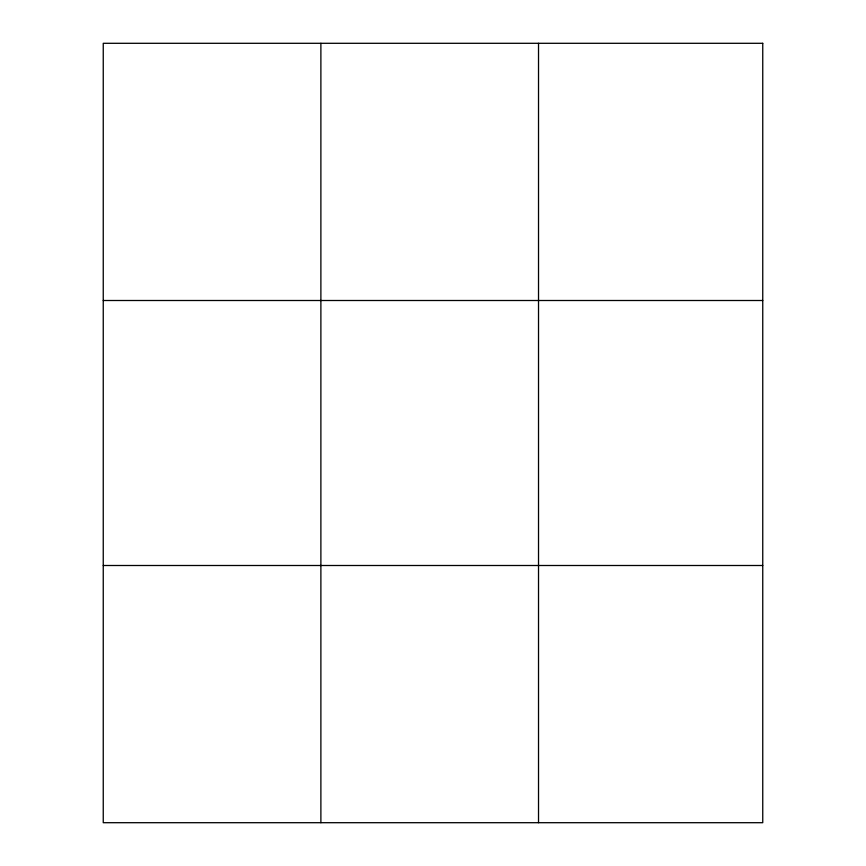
<?xml version="1.0" encoding="UTF-8"?>
<svg xmlns="http://www.w3.org/2000/svg" width="866" height="866" viewBox="0 0 866 866"><rect width="100%" height="100%" fill="white"/><g stroke="black" fill="none" stroke-linecap="round" stroke-linejoin="round"><path stroke-width="1.3" d="M320.885 822.7L320.885 43.3M538.522 822.7L538.522 43.3M103.249 300.502L762.751 300.502M103.249 565.498L762.751 565.498M762.751 43.3L762.751 822.7L103.249 822.7L103.249 43.3L762.751 43.3"/></g></svg>
